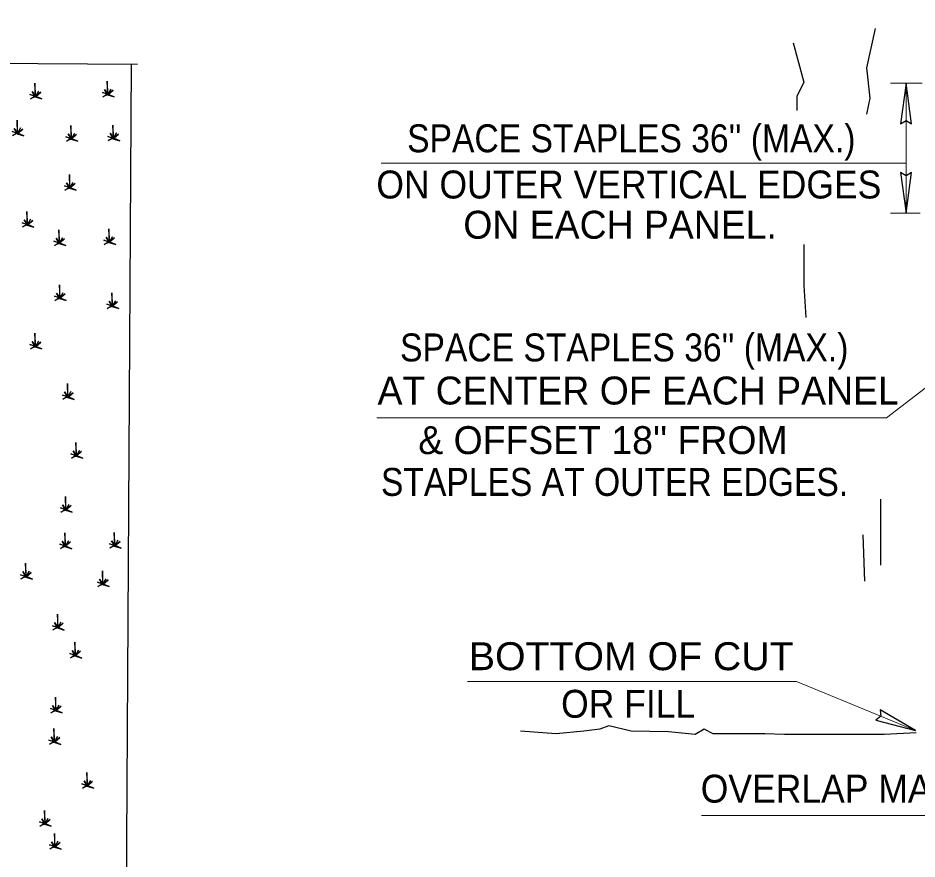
# Model space of a CAD drawing. Extents: x -329 to 40, y -46 to 222.
# Drawn here: x -174.05 to -131.58, y 10.3 to 50.04 of the extents above; entities that cross this region are included whole.
import ezdxf

# ---------------------------------------------------------------- set-up
doc = ezdxf.new("R2010")
doc.units = 0
doc.header["$LTSCALE"] = 0.53
doc.layers.add('1', color=7, linetype='Continuous', lineweight=13)

msp = doc.modelspace()

# ---------------------------------------------------------------- linework, layer by layer
at = {"layer": '1'}
for p, q in [((-132.8384, 46.9578), (-131.334, 46.9578)), ((-132.1002, 40.8162), (-132.1002, 46.9578)), ((-156.9019, 43.1755), (-132.1002, 43.1755)), ((-132.8384, 40.8162), (-131.4276, 40.8162))]:
    msp.add_line(p, q, dxfattribs=at)
at = {"layer": '1', "lineweight": 25}
for p, q in [((-133.303, 27.2937), (-133.303, 24.1766)), ((-134.1449, 25.6088), (-134.0607, 23.4183))]:
    msp.add_line(p, q, dxfattribs=at)
for points in [[(-206.3863, 50.0373), (-202.6929, 50.0093), (-195.3294, 42.879), (-184.1444, 42.8952), (-175.486, 47.8999), (-168.4074, 47.8502)], [(-133.5556, 49.5351), (-133.9765, 47.6817), (-133.8082, 46.2494), (-133.9765, 45.4913)], [(-137.4282, 48.8611), (-136.9231, 47.0077), (-137.2598, 46.3337), (-137.2598, 45.6597)], [(-264.3137, 14.5465), (-244.2628, -5.5267), (-212.3902, -5.5627), (-187.8465, 8.6536), (-168.9209, 8.4915), (-168.681, 47.8521)], [(-173.2484, 46.3119), (-172.924, 46.2136), (-173.2046, 46.3336), (-172.9776, 46.5323), (-173.1991, 46.3556), (-173.0817, 46.5859), (-173.2211, 46.3391), (-173.2485, 46.9605), (-173.2375, 46.3336), (-173.3794, 46.5681), (-173.2266, 46.3336), (-173.4628, 46.2236), (-173.276, 46.3446), (-173.4836, 46.4192), (-173.2812, 46.3685)], [(-169.8302, 46.4062), (-169.5058, 46.3079), (-169.7863, 46.4279), (-169.5593, 46.6267), (-169.7808, 46.4499), (-169.6635, 46.6803), (-169.8028, 46.4334), (-169.8303, 47.0548), (-169.8192, 46.4279), (-169.9612, 46.6624), (-169.8083, 46.4279), (-170.0446, 46.3179), (-169.8577, 46.4389), (-170.0653, 46.5135), (-169.8629, 46.4628)], [(-174.0971, 44.5663), (-173.7727, 44.468), (-174.0532, 44.588), (-173.8262, 44.7867), (-174.0478, 44.61), (-173.9304, 44.8403), (-174.0697, 44.5935), (-174.0972, 45.2149), (-174.0862, 44.588), (-174.2281, 44.8225), (-174.0752, 44.588), (-174.3115, 44.478), (-174.1247, 44.599), (-174.3322, 44.6736), (-174.1298, 44.6229)], [(-171.5511, 44.3069), (-171.2267, 44.2086), (-171.5072, 44.3286), (-171.2802, 44.5273), (-171.5017, 44.3506), (-171.3844, 44.5809), (-171.5238, 44.3341), (-171.5512, 44.9555), (-171.5402, 44.3286), (-171.6821, 44.5631), (-171.5292, 44.3286), (-171.7655, 44.2186), (-171.5787, 44.3396), (-171.7862, 44.4142), (-171.5838, 44.3635)], [(-169.5708, 44.3305), (-169.2464, 44.2322), (-169.527, 44.3522), (-169.3, 44.5509), (-169.5215, 44.3742), (-169.4042, 44.6045), (-169.5435, 44.3577), (-169.5709, 44.9791), (-169.5599, 44.3522), (-169.7018, 44.5867), (-169.549, 44.3522), (-169.7852, 44.2422), (-169.5984, 44.3632), (-169.806, 44.4378), (-169.6036, 44.3871)], [(-171.6217, 41.9952), (-171.2973, 41.8969), (-171.5779, 42.0169), (-171.3509, 42.2157), (-171.5724, 42.0389), (-171.4551, 42.2692), (-171.5944, 42.0224), (-171.6218, 42.6438), (-171.6108, 42.0169), (-171.7527, 42.2514), (-171.5999, 42.0169), (-171.8362, 41.9069), (-171.6493, 42.0279), (-171.8569, 42.1025), (-171.6545, 42.0518)], [(-173.6256, 40.2497), (-173.3012, 40.1513), (-173.5817, 40.2713), (-173.3547, 40.4701), (-173.5762, 40.2933), (-173.4589, 40.5237), (-173.5983, 40.2768), (-173.6257, 40.8982), (-173.6147, 40.2713), (-173.7566, 40.5058), (-173.6037, 40.2713), (-173.84, 40.1613), (-173.6532, 40.2823), (-173.8607, 40.3569), (-173.6583, 40.3062)], [(-172.1168, 39.3769), (-171.7924, 39.2786), (-172.073, 39.3986), (-171.846, 39.5973), (-172.0675, 39.4206), (-171.9502, 39.6509), (-172.0895, 39.4041), (-172.1169, 40.0255), (-172.1059, 39.3986), (-172.2478, 39.6331), (-172.095, 39.3986), (-172.3312, 39.2886), (-172.1444, 39.4096), (-172.352, 39.4842), (-172.1496, 39.4335)], [(-169.7594, 39.4241), (-169.435, 39.3257), (-169.7156, 39.4457), (-169.4886, 39.6445), (-169.7101, 39.4677), (-169.5927, 39.6981), (-169.7321, 39.4513), (-169.7595, 40.0727), (-169.7485, 39.4457), (-169.8904, 39.6803), (-169.7376, 39.4457), (-169.9738, 39.3357), (-169.787, 39.4567), (-169.9946, 39.5313), (-169.7922, 39.4807)], [(-136.9231, 39.3412), (-136.9231, 37.4034), (-136.8388, 35.887)], [(-172.0932, 36.7822), (-171.7688, 36.6838), (-172.0494, 36.8038), (-171.8224, 37.0026), (-172.0439, 36.8258), (-171.9266, 37.0562), (-172.0659, 36.8093), (-172.0933, 37.4307), (-172.0823, 36.8038), (-172.2242, 37.0383), (-172.0714, 36.8038), (-172.3077, 36.6938), (-172.1208, 36.8148), (-172.3284, 36.8894), (-172.126, 36.8387)], [(-169.618, 36.4047), (-169.2936, 36.3064), (-169.5742, 36.4264), (-169.3472, 36.6252), (-169.5687, 36.4484), (-169.4513, 36.6788), (-169.5907, 36.4319), (-169.6181, 37.0533), (-169.6071, 36.4264), (-169.749, 36.6609), (-169.5962, 36.4264), (-169.8324, 36.3164), (-169.6456, 36.4374), (-169.8532, 36.512), (-169.6507, 36.4613)], [(-173.2484, 34.4941), (-172.924, 34.3957), (-173.2046, 34.5157), (-172.9776, 34.7145), (-173.1991, 34.5377), (-173.0817, 34.7681), (-173.2211, 34.5213), (-173.2485, 35.1427), (-173.2375, 34.5157), (-173.3794, 34.7503), (-173.2266, 34.5157), (-173.4628, 34.4057), (-173.276, 34.5267), (-173.4836, 34.6013), (-173.2812, 34.5507)], [(-171.7161, 32.1116), (-171.3917, 32.0132), (-171.6722, 32.1332), (-171.4452, 32.332), (-171.6668, 32.1553), (-171.5494, 32.3856), (-171.6887, 32.1388), (-171.7162, 32.7602), (-171.7052, 32.1332), (-171.8471, 32.3678), (-171.6942, 32.1332), (-171.9305, 32.0232), (-171.7437, 32.1442), (-171.9512, 32.2188), (-171.7488, 32.1682)], [(-171.3153, 29.3282), (-170.9909, 29.2298), (-171.2715, 29.3498), (-171.0445, 29.5486), (-171.266, 29.3718), (-171.1487, 29.6022), (-171.288, 29.3553), (-171.3154, 29.9767), (-171.3044, 29.3498), (-171.4463, 29.5843), (-171.2935, 29.3498), (-171.5298, 29.2398), (-171.3429, 29.3608), (-171.5505, 29.4354), (-171.3481, 29.3848)], [(-171.8103, 26.7806), (-171.4859, 26.6822), (-171.7665, 26.8023), (-171.5395, 27.001), (-171.761, 26.8242), (-171.6437, 27.0546), (-171.783, 26.8077), (-171.8104, 27.4292), (-171.7994, 26.8023), (-171.9413, 27.0367), (-171.7885, 26.8023), (-172.0247, 26.6922), (-171.8379, 26.8133), (-172.0455, 26.8878), (-171.8431, 26.8372)], [(-171.8339, 25.0586), (-171.5095, 24.9602), (-171.7901, 25.0802), (-171.5631, 25.279), (-171.7846, 25.1022), (-171.6672, 25.3326), (-171.8066, 25.0858), (-171.834, 25.7072), (-171.823, 25.0802), (-171.9649, 25.3148), (-171.8121, 25.0802), (-172.0483, 24.9703), (-171.8615, 25.0912), (-172.0691, 25.1658), (-171.8667, 25.1152)], [(-169.5001, 25.0822), (-169.1757, 24.9838), (-169.4562, 25.1038), (-169.2293, 25.3026), (-169.4507, 25.1258), (-169.3334, 25.3562), (-169.4727, 25.1093), (-169.5002, 25.7308), (-169.4892, 25.1038), (-169.6311, 25.3383), (-169.4783, 25.1038), (-169.7145, 24.9938), (-169.5277, 25.1148), (-169.7353, 25.1894), (-169.5328, 25.1387)], [(-173.6962, 23.6197), (-173.3718, 23.5213), (-173.6524, 23.6413), (-173.4254, 23.8401), (-173.6469, 23.6633), (-173.5296, 23.8937), (-173.6689, 23.6468), (-173.6963, 24.2682), (-173.6853, 23.6413), (-173.8272, 23.8758), (-173.6744, 23.6413), (-173.9107, 23.5313), (-173.7238, 23.6523), (-173.9314, 23.7269), (-173.729, 23.6762)], [(-170.0658, 23.2658), (-169.7414, 23.1675), (-170.022, 23.2875), (-169.795, 23.4862), (-170.0165, 23.3095), (-169.8992, 23.5398), (-170.0385, 23.293), (-170.0659, 23.9144), (-170.0549, 23.2875), (-170.1968, 23.522), (-170.044, 23.2875), (-170.2802, 23.1775), (-170.0934, 23.2985), (-170.301, 23.3731), (-170.0986, 23.3224)], [(-172.1875, 21.2137), (-171.8631, 21.1153), (-172.1437, 21.2353), (-171.9167, 21.4341), (-172.1382, 21.2573), (-172.0208, 21.4877), (-172.1602, 21.2408), (-172.1876, 21.8622), (-172.1766, 21.2353), (-172.3185, 21.4698), (-172.1657, 21.2353), (-172.4019, 21.1253), (-172.2151, 21.2463), (-172.4227, 21.3209), (-172.2202, 21.2703)], [(-171.3624, 19.8927), (-171.038, 19.7943), (-171.3186, 19.9143), (-171.0916, 20.1131), (-171.3131, 19.9363), (-171.1958, 20.1667), (-171.3351, 19.9198), (-171.3625, 20.5412), (-171.3515, 19.9143), (-171.4934, 20.1488), (-171.3406, 19.9143), (-171.5768, 19.8043), (-171.39, 19.9253), (-171.5976, 19.9999), (-171.3952, 19.9492)], [(-172.2818, 17.2979), (-171.9574, 17.1996), (-172.238, 17.3196), (-172.011, 17.5183), (-172.2325, 17.3416), (-172.1152, 17.5719), (-172.2545, 17.3251), (-172.2819, 17.9465), (-172.2709, 17.3196), (-172.4128, 17.5541), (-172.26, 17.3196), (-172.4963, 17.2096), (-172.3094, 17.3306), (-172.517, 17.4052), (-172.3146, 17.3545)], [(-131.6192, 16.2573), (-133.1346, 16.1731), (-137.849, 16.1731), (-138.7751, 16.2152), (-140.3325, 16.2152), (-141.2165, 16.2152), (-141.6374, 16.4258), (-142.0583, 16.1731), (-143.3211, 16.2994), (-145.089, 16.3416), (-146.1413, 16.5942), (-146.5623, 16.4258), (-147.32, 16.3416), (-148.6248, 16.2152), (-150.3086, 16.3416)], [(-172.3526, 15.8118), (-172.0282, 15.7135), (-172.3088, 15.8335), (-172.0817, 16.0323), (-172.3032, 15.8555), (-172.1859, 16.0858), (-172.3252, 15.839), (-172.3527, 16.4604), (-172.3417, 15.8335), (-172.4836, 16.068), (-172.3307, 15.8335), (-172.567, 15.7235), (-172.3802, 15.8445), (-172.5877, 15.9191), (-172.3853, 15.8684)], [(-170.7967, 13.736), (-170.4723, 13.6377), (-170.7528, 13.7577), (-170.5258, 13.9564), (-170.7473, 13.7797), (-170.63, 14.01), (-170.7693, 13.7632), (-170.7968, 14.3846), (-170.7858, 13.7577), (-170.9277, 13.9922), (-170.7748, 13.7577), (-171.0111, 13.6477), (-170.8243, 13.7687), (-171.0318, 13.8432), (-170.8294, 13.7926)], [(-172.8005, 11.9432), (-172.4761, 11.8449), (-172.7567, 11.9649), (-172.5297, 12.1637), (-172.7512, 11.9869), (-172.6338, 12.2172), (-172.7732, 11.9704), (-172.8006, 12.5918), (-172.7896, 11.9649), (-172.9315, 12.1994), (-172.7787, 11.9649), (-173.0149, 11.8549), (-172.8281, 11.9759), (-173.0357, 12.0505), (-172.8332, 11.9998)], [(-172.329, 10.8582), (-172.0046, 10.7599), (-172.2852, 10.8799), (-172.0582, 11.0787), (-172.2797, 10.9019), (-172.1623, 11.1322), (-172.3017, 10.8854), (-172.3291, 11.5068), (-172.3181, 10.8799), (-172.46, 11.1144), (-172.3072, 10.8799), (-172.5434, 10.7699), (-172.3566, 10.8909), (-172.5642, 10.9655), (-172.3618, 10.9148)]]:
    msp.add_lwpolyline(points, dxfattribs=at)
for points in [[(-132.1002, 46.9578), (-132.3635, 45.042), (-132.103, 45.1902), (-131.837, 45.042)], [(-132.1002, 40.8162), (-131.837, 42.7322), (-132.0975, 42.5839), (-132.3635, 42.7322)], [(-131.6594, 16.3727), (-133.3297, 17.3472), (-133.2922, 17.0499), (-133.5307, 16.8607)]]:
    msp.add_lwpolyline(points, close=True, dxfattribs=at)
at = {"layer": '1'}
for points in [[(-157.0998, 31.1503), (-133.0306, 31.1503), (-128.0112, 34.9939)], [(-152.8129, 18.6916), (-137.2746, 18.6916), (-131.6594, 16.3727)], [(-141.7622, 12.3524), (-127.4841, 12.3524), (-122.877, 16.8609)]]:
    msp.add_lwpolyline(points, dxfattribs=at)

# ---------------------------------------------------------------- texts
for s, width, p in [("SPACE STAPLES 36'' (MAX.) ", 0.9, (-155.6697, 43.6917)), ('ON OUTER VERTICAL EDGES', 0.95, (-157.1227, 41.5083)), ("SPACE STAPLES 36'' (MAX.) ", 0.9, (-156.0019, 33.8092)), ('STAPLES AT OUTER EDGES.', 0.9, (-156.9054, 27.4551)), ('BOTTOM OF CUT ', 1.05, (-152.7533, 19.2198)), ('OR FILL', 0.95, (-148.396, 16.9705)), ("OVERLAP MAT 3'' ", 0.95, (-141.8001, 12.9607))]:
    msp.add_text(s, height=1.32, dxfattribs=dict(at, width=width)).set_placement(p)
for s, p in [('ON EACH PANEL.', (-153.0152, 39.608)), ('AT CENTER OF EACH PANEL', (-157.0658, 31.7731)), ("& OFFSET 18'' FROM ", (-155.1423, 29.4295))]:
    msp.add_text(s, height=1.32, dxfattribs=at).set_placement(p)

doc.saveas('drawing.dxf')
